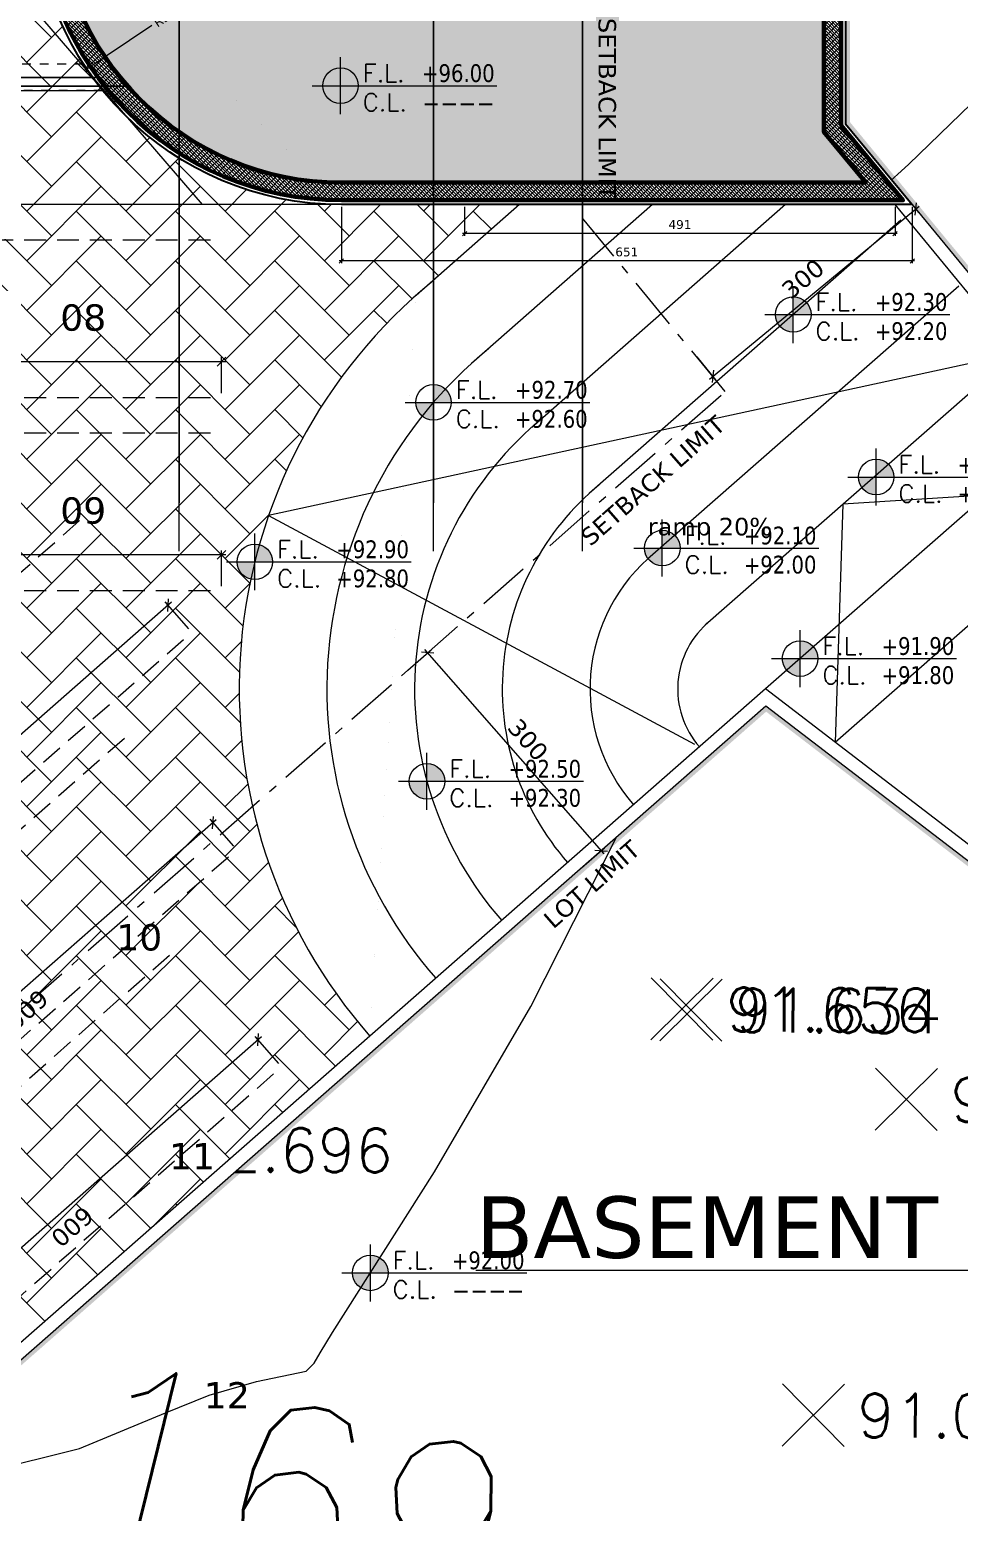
# Model space of a CAD drawing. Header units: inches. Extents: x -48 to 777, y -156 to 510.
# Drawn here: x 600.82 to 611.42, y 110.75 to 127.65 of the extents above; entities that cross this region are included whole.
import ezdxf
from ezdxf.enums import TextEntityAlignment as Align

# ---------------------------------------------------------------- set-up
doc = ezdxf.new("R2010")
doc.units = ezdxf.units.IN
doc.header["$MEASUREMENT"] = 0
doc.set_wipeout_variables(frame=1)
for name, pattern in [('ACAD_ISO10W100', [18, 12, -3, 0, -3]), ('HIDDEN', [0.375, 0.25, -0.125]), ('NUHA', [1.45, 0.75, -0.25, 0.2, -0.25])]:
    doc.linetypes.add(name, pattern=pattern)
doc.layers.get('Defpoints').update_dxf_attribs({"lineweight": 5})
for name, color, linetype, lineweight in [('A-ANNOTATION', 34, 'Continuous', 5), ('A-AXIS ST', 251, 'ACAD_ISO10W100', 5), ('A-DIM', 9, 'Continuous', 5), ('A-HIDDEN', 254, 'HIDDEN', 5), ('A-LEVELS', 139, 'Continuous', 20), ('A-LIMIT LOT', 235, 'ACAD_ISO10W100', 20), ('A-NOTES', 151, 'Continuous', 20), ('A-PILLARS', 1, 'Continuous', 60), ('A-SIGNS1', 20, 'Continuous', 15), ('A-SIGNS2', 30, 'Continuous', 15), ('A-TEXT', 50, 'Continuous', 15), ('C-STONE', 42, 'Continuous', 30), ('D-OTHERS', 77, 'Continuous', 20), ('D-STONE', 52, 'Continuous', 20), ('H-PILLARS', 61, 'Continuous', 5)]:
    doc.layers.add(name, color=color, linetype=linetype, lineweight=lineweight)
doc.layers.add('HH-DARK GREY', color=7, linetype='Continuous', lineweight=5, true_color=0x404040)
for name, color, linetype in [('pts pc', 7, 'Continuous'), ('Str-Axes', 8, 'Continuous'), ('str-basement2', 5, 'Continuous'), ('str-walls', 5, 'Continuous')]:
    doc.layers.add(name, color=color, linetype=linetype)
doc.styles.add('2mm', font='simplex.shx', dxfattribs={"height": 0.5})
doc.styles.add('5mm', font='simplex_.ttf', dxfattribs={"height": 5})
doc.styles.add('ROMAND', font='verdana.ttf')
doc.styles.add('ROMANS', font='romans__.ttf', dxfattribs={"height": 0.14})
doc.dimstyles.new('M-1.100', dxfattribs={"dimtxt": 0.2, "dimasz": 0.1, "dimexe": 0.05, "dimexo": 0.05, "dimgap": 0.1, "dimtad": 1, "dimlfac": 100, "dimrnd": 0.5, "dimzin": 9, "dimdsep": 46, "dimtxsty": 'ROMAND', "dimblk": 'OBLIQUE', "dimcen": 1, "dimdle": 0.05, "dimclrd": 256, "dimclre": 256, "dimclrt": 2, "dimadec": 0, "dimazin": 0, "dimtfac": 0.666667, "dimtmove": 2, "dimatfit": 3, "dimfxl": 0.04, "dimtolj": 1, "dimtzin": 5, "dimlwd": -1, "dimlwe": -1, "dimarcsym": 0})
doc.dimstyles.new('M-1.50', dxfattribs={"dimtxt": 0.1, "dimasz": 0.05, "dimexe": 0.025, "dimexo": 0.025, "dimgap": 0.05, "dimtad": 1, "dimlfac": 100, "dimrnd": 0.5, "dimzin": 9, "dimdsep": 46, "dimtxsty": 'ROMAND', "dimblk": 'OBLIQUE', "dimcen": 1, "dimdle": 0.025, "dimclrd": 256, "dimclre": 256, "dimclrt": 2, "dimadec": 0, "dimazin": 0, "dimtfac": 0.666667, "dimtmove": 2, "dimatfit": 3, "dimfxl": 0.04, "dimtolj": 1, "dimtzin": 5, "dimlwd": -1, "dimlwe": -1, "dimarcsym": 0})

# ---------------------------------------------------------------- blocks, each defined once
blk = doc.blocks.new('_Oblique')
at = {"color": 0, "linetype": 'ByBlock', "lineweight": -2}
blk.add_line((-0.5, -0.5), (0.5, 0.5), dxfattribs=at)
blk = doc.blocks.new('*D976')
at = {"layer": 'A-DIM', "transparency": 16777216}
for p, q in [((-315968.704, -27931.278), (-315968.488, -27931.541)), ((-315970.873, -27933.442), (-315968.481, -27931.47)), ((-315971.019, -27933.187), (-315970.803, -27933.449))]:
    blk.add_line(p, q, dxfattribs=at)
at = {"layer": 'Defpoints', "color": 0, "transparency": 16777216}
for p in [(-315968.736, -27931.24), (-315968.52, -27931.502), (-315971.051, -27933.148)]:
    blk.add_point(p, dxfattribs=at)
at = {"layer": 'A-DIM', "transparency": 16777216, "xscale": 0.1, "yscale": 0.1, "zscale": 0.1}
for p, rotation in [((-315968.52, -27931.502), 39.49825875317813), ((-315970.835, -27933.41), 219.4982587531782)]:
    blk.add_blockref('_Oblique', p, dxfattribs=dict(at, rotation=rotation))
at = {"layer": 'A-DIM', "color": 2, "transparency": 16777216, "insert": (-315969.807, -27932.299), "char_height": 0.2, "attachment_point": 5, "rotation": 39.4983, "style": 'ROMAND'}
blk.add_mtext('\\A1;300', dxfattribs=at)
blk = doc.blocks.new('*D977')
at = {"layer": 'A-DIM', "transparency": 16777216}
for p, q in [((-315974.311, -27936.757), (-315974.048, -27936.526)), ((-315972.075, -27938.852), (-315974.119, -27936.522)), ((-315972.333, -27939.012), (-315972.07, -27938.782))]:
    blk.add_line(p, q, dxfattribs=at)
at = {"layer": 'Defpoints', "color": 0, "transparency": 16777216}
for p in [(-315974.086, -27936.559), (-315974.349, -27936.79), (-315972.37, -27939.045)]:
    blk.add_point(p, dxfattribs=at)
at = {"layer": 'A-DIM', "transparency": 16777216, "xscale": 0.1, "yscale": 0.1, "zscale": 0.1}
for p, rotation in [((-315974.086, -27936.559), 131.2570004534691), ((-315972.108, -27938.815), 311.2570004534691)]:
    blk.add_blockref('_Oblique', p, dxfattribs=dict(at, rotation=rotation))
at = {"layer": 'A-DIM', "color": 2, "transparency": 16777216, "insert": (-315972.943, -27937.552), "char_height": 0.2, "attachment_point": 5, "rotation": 311.257, "style": 'ROMAND'}
blk.add_mtext('\\A1;300', dxfattribs=at)
blk = doc.blocks.new('GXFHGCGFCD')
at = {"layer": 'A-SIGNS1', "linetype": 'NUHA'}
h = blk.add_hatch(color=256, dxfattribs=at)
h.paths.add_polyline_path([(90.382, 61.33), (90.382, 61.17), (90.542, 61.17, 0.414214)])
h.paths.add_polyline_path([(90.382, 61.17), (90.222, 61.17, 0.414214), (90.382, 61.01)])
at = {"layer": 'A-SIGNS1'}
for p, q in [((90.382, 60.914), (90.382, 61.426)), ((90.126, 61.17), (91.79, 61.17))]:
    blk.add_line(p, q, dxfattribs=at)
blk.add_circle((90.382, 61.17), 0.16, dxfattribs=at)
blk = doc.blocks.new('DGXFHXFGDFD')
at = {"layer": 'A-SIGNS1'}
blk.add_blockref('GXFHGCGFCD', (0, 0), dxfattribs=at)
at = {"layer": 'A-SIGNS2', "linetype": 'NUHA', "style": 'ROMANS'}
for s, p in [('F.L.', (90.583, 61.203)), ('C.L.', (90.583, 60.941))]:
    blk.add_text(s, height=0.16, dxfattribs=at).set_placement(p)
at = {"layer": 'A-SIGNS2', "style": 'ROMANS', "width": 0.910135, "flags": 4}
for tag, p, p2 in [('NIV.FINI', (91.116, 61.203), (91.79, 61.203)), ('NIV.BETON', (91.116, 60.941), (91.79, 60.941))]:
    blk.add_attdef(tag, text='', height=0.16, dxfattribs=at).set_placement(p, p2, align=Align.FIT)
blk = doc.blocks.new('*D1113')
at = {"layer": 'A-DIM', "transparency": 16777216}
for p, q in [((604.377, 125.632), (604.377, 124.989)), ((610.886, 125.632), (610.886, 124.989)), ((610.911, 125.014), (604.352, 125.014))]:
    blk.add_line(p, q, dxfattribs=at)
at = {"layer": 'Defpoints', "color": 0, "transparency": 16777216}
for p in [(604.377, 125.657), (610.886, 125.657), (604.377, 125.014)]:
    blk.add_point(p, dxfattribs=at)
at = {"layer": 'A-DIM', "transparency": 16777216, "xscale": 0.05, "yscale": 0.05, "zscale": 0.05, "rotation": 180}
blk.add_blockref('_Oblique', (604.377, 125.014), dxfattribs=at)
at = {"layer": 'A-DIM', "transparency": 16777216, "xscale": 0.05, "yscale": 0.05, "zscale": 0.05}
blk.add_blockref('_Oblique', (610.886, 125.014), dxfattribs=at)
at = {"layer": 'A-DIM', "color": 2, "transparency": 16777216, "insert": (607.631, 125.116), "char_height": 0.1, "attachment_point": 5, "style": 'ROMAND'}
blk.add_mtext('\\A1;651', dxfattribs=at)
blk = doc.blocks.new('*D1114')
at = {"layer": 'A-DIM', "transparency": 16777216}
for p, q in [((604.398, 129.171), (602.575, 127.944)), ((601.452, 127.189), (602.214, 127.701))]:
    blk.add_line(p, q, dxfattribs=at)
at = {"layer": 'Defpoints', "color": 0, "transparency": 16777216}
for p in [(604.377, 129.157), (601.473, 127.203)]:
    blk.add_point(p, dxfattribs=at)
at = {"layer": 'A-DIM', "transparency": 16777216, "xscale": 0.05, "yscale": 0.05, "zscale": 0.05, "rotation": 213.9430443008612}
blk.add_blockref('_Oblique', (601.473, 127.203), dxfattribs=at)
at = {"layer": 'A-DIM', "color": 2, "transparency": 16777216, "insert": (602.401, 127.814), "char_height": 0.1, "attachment_point": 5, "rotation": 33.943, "style": 'ROMAND'}
blk.add_mtext('\\A1;R350', dxfattribs=at)
blk = doc.blocks.new('*D1142')
at = {"layer": 'A-DIM', "transparency": 16777216}
for p, q in [((605.782, 125.632), (605.782, 125.302)), ((610.691, 125.632), (610.691, 125.302)), ((610.716, 125.327), (605.757, 125.327))]:
    blk.add_line(p, q, dxfattribs=at)
at = {"layer": 'Defpoints', "color": 0, "transparency": 16777216}
for p in [(605.782, 125.657), (610.691, 125.657), (605.782, 125.327)]:
    blk.add_point(p, dxfattribs=at)
at = {"layer": 'A-DIM', "transparency": 16777216, "xscale": 0.05, "yscale": 0.05, "zscale": 0.05, "rotation": 180}
blk.add_blockref('_Oblique', (605.782, 125.327), dxfattribs=at)
at = {"layer": 'A-DIM', "transparency": 16777216, "xscale": 0.05, "yscale": 0.05, "zscale": 0.05}
blk.add_blockref('_Oblique', (610.691, 125.327), dxfattribs=at)
at = {"layer": 'A-DIM', "color": 2, "transparency": 16777216, "insert": (608.237, 125.429), "char_height": 0.1, "attachment_point": 5, "style": 'ROMAND'}
blk.add_mtext('\\A1;491', dxfattribs=at)
blk = doc.blocks.new('*D14')
at = {"layer": 'A-DIM', "transparency": 16777216}
for p, q in [((429.346, -26.916), (429.346, -27.325)), ((435.346, -26.916), (435.346, -27.325)), ((429.296, -27.275), (435.396, -27.275))]:
    blk.add_line(p, q, dxfattribs=at)
at = {"layer": 'Defpoints', "color": 0, "transparency": 16777216}
for p in [(429.346, -26.866), (435.346, -26.866), (435.346, -27.275)]:
    blk.add_point(p, dxfattribs=at)
at = {"layer": 'A-DIM', "transparency": 16777216, "xscale": 0.1, "yscale": 0.1, "zscale": 0.1, "rotation": 180}
blk.add_blockref('_Oblique', (429.346, -27.275), dxfattribs=at)
at = {"layer": 'A-DIM', "transparency": 16777216, "xscale": 0.1, "yscale": 0.1, "zscale": 0.1}
blk.add_blockref('_Oblique', (435.346, -27.275), dxfattribs=at)
at = {"layer": 'A-DIM', "color": 2, "transparency": 16777216, "insert": (432.346, -27.071), "char_height": 0.2, "attachment_point": 5, "style": 'ROMAND'}
blk.add_mtext('\\A1;600', dxfattribs=at)
blk = doc.blocks.new('*D15')
at = {"layer": 'A-DIM', "transparency": 16777216}
for p, q in [((435.346, -26.916), (435.346, -27.325)), ((440.546, -26.916), (440.546, -27.325)), ((435.296, -27.275), (440.596, -27.275))]:
    blk.add_line(p, q, dxfattribs=at)
at = {"layer": 'Defpoints', "color": 0, "transparency": 16777216}
for p in [(435.346, -26.866), (440.546, -26.866), (440.546, -27.275)]:
    blk.add_point(p, dxfattribs=at)
at = {"layer": 'A-DIM', "transparency": 16777216, "xscale": 0.1, "yscale": 0.1, "zscale": 0.1, "rotation": 180}
blk.add_blockref('_Oblique', (435.346, -27.275), dxfattribs=at)
at = {"layer": 'A-DIM', "transparency": 16777216, "xscale": 0.1, "yscale": 0.1, "zscale": 0.1}
blk.add_blockref('_Oblique', (440.546, -27.275), dxfattribs=at)
at = {"layer": 'A-DIM', "color": 2, "transparency": 16777216, "insert": (437.946, -27.071), "char_height": 0.2, "attachment_point": 5, "style": 'ROMAND'}
blk.add_mtext('\\A1;520', dxfattribs=at)
blk = doc.blocks.new('*D13')
at = {"layer": 'A-DIM', "transparency": 16777216}
for p, q in [((440.496, -26.866), (440.239, -26.866)), ((440.289, -26.816), (440.289, -28.716)), ((440.496, -28.666), (440.239, -28.666))]:
    blk.add_line(p, q, dxfattribs=at)
at = {"layer": 'Defpoints', "color": 0, "transparency": 16777216}
for p in [(440.546, -26.866), (440.289, -28.666), (440.546, -28.666)]:
    blk.add_point(p, dxfattribs=at)
at = {"layer": 'A-DIM', "transparency": 16777216, "xscale": 0.1, "yscale": 0.1, "zscale": 0.1}
for p, rotation in [((440.289, -26.866), 90), ((440.289, -28.666), 270)]:
    blk.add_blockref('_Oblique', p, dxfattribs=dict(at, rotation=rotation))
at = {"layer": 'A-DIM', "color": 2, "transparency": 16777216, "insert": (440.085, -27.766), "char_height": 0.2, "attachment_point": 5, "rotation": 90, "style": 'ROMAND'}
blk.add_mtext('\\A1;180', dxfattribs=at)
blk = doc.blocks.new('AXIS')
at = {"layer": 'A-AXIS ST', "ltscale": 0.1}
for p, q in [((647.01853, 296.91777), (647.01853, 336.01919)), ((649.91853, 296.91777), (649.91853, 336.01919)), ((651.61853, 296.91777), (651.61853, 336.01919))]:
    blk.add_line(p, q, dxfattribs=at)
blk = doc.blocks.new('LOT 688  TOPOGRAPHIC PLAN')
at = {"layer": 'A-LEVELS', "linetype": 'Continuous'}
for points in [[(-315979.422, -27941.34025), (-315978.16007, -27941.02691), (-315977.86481, -27940.90929), (-315977.5869, -27940.74803), (-315977.32815, -27940.54737), (-315977.0903, -27940.31185), (-315976.68434, -27939.75436), (-315976.38309, -27939.11183), (-315976.2006, -27938.42053), (-315976.15091, -27937.71672), (-315976.24021, -27937.03459), (-315976.38175, -27936.3835), (-315976.42612, -27936.06749), (-315976.42816, -27935.75665), (-315976.36937, -27935.45011), (-315976.25564, -27935.1462), (-315975.81241, -27933.92617), (-315975.57475, -27933.33589), (-315975.29753, -27932.79568), (-315974.98022, -27932.27156), (-315974.62455, -27931.72345), (-315974.23224, -27931.11128), (-315973.80859, -27930.42991), (-315973.37282, -27929.81165), (-315973.15746, -27929.57807), (-315972.94757, -27929.42253)], [(-315972.55489, -27929.42407), (-315972.37302, -27929.58589), (-315972.19768, -27929.82938), (-315971.85586, -27930.47382), (-315971.50802, -27931.18225), (-315971.32515, -27931.50573), (-315971.13273, -27931.77952), (-315970.92811, -27931.98198), (-315970.71011, -27932.10288), (-315970.47958, -27932.14851), (-315970.23757, -27932.12643), (-315969.98511, -27932.04419), (-315969.72324, -27931.90935), (-315969.17541, -27931.5121), (-315968.60238, -27930.99518), (-315967.41388, -27929.84415), (-315966.815, -27929.33098)], [(-315978.65945, -27933.32221), (-315978.53827, -27933.01962), (-315978.38904, -27932.6775), (-315978.06026, -27931.951), (-315977.9076, -27931.60478), (-315977.78068, -27931.29537), (-315977.69294, -27931.04184), (-315977.65785, -27930.86329), (-315977.68883, -27930.7788), (-315977.79679, -27930.80398), (-315977.97235, -27930.92681), (-315978.19645, -27931.12205), (-315978.71368, -27931.62849)], [(-315981.22525, -27946.41458), (-315980.17565, -27946.12034), (-315979.1134, -27945.89144), (-315978.05776, -27945.63019), (-315977.07657, -27945.22511), (-315976.57665, -27945.02288), (-315976.03899, -27944.8668), (-315975.47354, -27944.74929), (-315975.38202, -27944.65865), (-315975.31376, -27944.53917), (-315975.17107, -27944.30791), (-315974.00827, -27942.47472), (-315972.91078, -27940.59301), (-315971.93056, -27938.65337), (-315971.63, -27938.21688), (-315971.2575, -27937.83798), (-315970.82809, -27937.50509), (-315970.35676, -27937.20661), (-315968.34978, -27936.12749), (-315966.50385, -27934.95966)]]:
    blk.add_lwpolyline(points, dxfattribs=at)
at = {"layer": 'A-LIMIT LOT', "linetype": 'Continuous', "const_width": 0.1}
blk.add_lwpolyline([(-315996.80172, -27893.57917), (-315985.1164, -27950.2257), (-315970.22923, -27937.16678), (-315964.6636, -27941.43051), (-315964.08799, -27936.87852), (-315969.32038, -27930.53073), (-315969.32038, -27896.23659), (-315996.80172, -27893.57917)], dxfattribs=at)
at = {"layer": 'pts pc', "linetype": 'Continuous'}
for points in [[(-315975.23408, -27934.13774), (-315975.94486, -27934.84094)], [(-315975.23787, -27934.84473), (-315975.94107, -27934.13395)], [(-315973.01045, -27935.70469), (-315973.72123, -27936.40789)], [(-315973.01424, -27936.41168), (-315973.71744, -27935.7009)], [(-315970.83089, -27940.27044), (-315971.54167, -27940.97364)], [(-315970.83468, -27940.97743), (-315971.53788, -27940.26665)], [(-315970.72895, -27940.28098), (-315971.43973, -27940.98418)], [(-315970.73274, -27940.98797), (-315971.43594, -27940.27719)], [(-315968.27337, -27941.30016), (-315968.98415, -27942.00336)], [(-315968.27716, -27942.00715), (-315968.98036, -27941.29637)], [(-315976.98555, -27941.86847), (-315977.69633, -27942.57167)], [(-315976.98934, -27942.57546), (-315977.69254, -27941.86468)], [(-315969.33468, -27944.89852), (-315970.04546, -27945.60172)], [(-315969.33847, -27945.60551), (-315970.04167, -27944.89473)]]:
    blk.add_lwpolyline(points, dxfattribs=at)
at = {"layer": 'A-SIGNS1'}
ref = blk.add_blockref('DGXFHXFGDFD', (-316093.72857, -28009.6367), dxfattribs=dict(at, xscale=1.267200000000003, yscale=1.267200000000003, zscale=1.267200000000003))
ref.add_attrib('NIV.FINI', '+94.00', dxfattribs={"layer": 'A-SIGNS2', "height": 0.202752, "style": 'ROMAND', "width": 0.797031}).set_placement((-315978.26655, -27932.08009), (-315977.43858, -27932.08009), align=Align.FIT)
ref.add_attrib('NIV.BETON', '----', dxfattribs={"layer": 'A-SIGNS2', "height": 0.202752, "style": 'ROMAND', "width": 1.634557}).set_placement((-315978.26655, -27932.41186), (-315977.43858, -27932.41186), align=Align.FIT)
at = {"layer": 'A-NOTES', "linetype": 'Continuous', "style": '5mm'}
blk.add_text('169', height=2, rotation=346.245633, dxfattribs=at).set_placement((-315978.34743, -27946.49287))
at = {"layer": 'pts pc', "color": 1, "char_height": 0.5, "attachment_point": 1, "rotation": 359.692852, "style": '2mm'}
for s, insert, width in [('\\Fsimplex.shx;\\W1.0000000000;\\T1.0000000000;\\o\\l94.131', (-315978.51121, -27932.94066), 2.8809524), ('\\Fsimplex.shx;\\W1.0000000000;\\T1.0000000000;\\o\\l92.861', (-315975.08814, -27934.24203), 2.9761905), ('\\Fsimplex.shx;\\W1.0000000000;\\T1.0000000000;\\o\\l92.544', (-315972.8645, -27935.80897), 3.0714286), ('\\Fsimplex.shx;\\W1.0000000000;\\T1.0000000000;\\o\\l93.487', (-315978.6564, -27938.75896), 3.0714286), ('\\Fsimplex.shx;\\W1.0000000000;\\T1.0000000000;\\o\\l91.656', (-315970.68495, -27940.37472), 2.9761905), ('\\Fsimplex.shx;\\W1.0000000000;\\T1.0000000000;\\o\\l91.634', (-315970.583, -27940.38527), 2.9761905), ('\\Fsimplex.shx;\\W1.0000000000;\\T1.0000000000;\\o\\l91.128', (-315968.12743, -27941.40445), 2.8809524), ('\\Fsimplex.shx;\\W1.0000000000;\\T1.0000000000;\\o\\l92.696', (-315976.8396, -27941.97275), 3.0714286), ('\\Fsimplex.shx;\\W1.0000000000;\\T1.0000000000;\\o\\l91.087', (-315969.18874, -27945.00281), 2.9761905)]:
    blk.add_mtext(s, dxfattribs=dict(at, insert=insert, width=width))
at = {"linetype": 'Continuous'}
blk.add_wipeout([(-315996.80172, -27893.57917), (-315969.32038, -27896.23659), (-315969.32038, -27930.53073), (-315964.08799, -27936.87852), (-315964.6636, -27941.43051), (-315970.22923, -27937.16678), (-315985.1164, -27950.2257)], dxfattribs=at).dxf.layer = 'A-LIMIT LOT'
at = {"layer": 'A-HIDDEN', "linetype": 'ACAD_ISO10W100', "ltscale": 0.05}
blk.add_lwpolyline([(-315992.30527, -27900.52725), (-315983.21966, -27944.57125), (-315970.69258, -27933.58259), (-315972.32038, -27931.60779), (-315972.32038, -27902.3323)], close=True, dxfattribs=at)
at = {"layer": 'A-SIGNS1'}
ref = blk.add_blockref('DGXFHXFGDFD', (-316089.27196, -28021.14317), dxfattribs=dict(at, xscale=1.267200000000003, yscale=1.267200000000003, zscale=1.267200000000003))
ref.add_attrib('NIV.FINI', '+92.00', dxfattribs={"layer": 'A-SIGNS2', "height": 0.202752, "style": 'ROMAND', "width": 0.797031}).set_placement((-315973.80994, -27943.58655), (-315972.98197, -27943.58655), align=Align.FIT)
ref.add_attrib('NIV.BETON', '----', dxfattribs={"layer": 'A-SIGNS2', "height": 0.202752, "style": 'ROMAND', "width": 1.634557}).set_placement((-315973.80994, -27943.91832), (-315972.98197, -27943.91832), align=Align.FIT)
at = {"layer": 'A-TEXT', "char_height": 0.2, "width": 7.1807633, "attachment_point": 1, "style": 'ROMAND'}
for s, insert, rotation in [('SETBACK LIMIT', (-315971.93834, -27929.32373, 93), 270), ('SETBACK LIMIT', (-315972.36333, -27935.20444), 41.257), ('LOT LIMIT', (-315972.7864, -27939.5662), 41.257)]:
    blk.add_mtext(s, dxfattribs=dict(at, insert=insert, rotation=rotation))
at = {"layer": 'A-DIM'}
for p1, p2, distance, picture, middle in [((-315971.05075, -27933.14806), (-315968.73582, -27931.2399), -0.33995, '*D976', (-315969.80692, -27932.29876)), ((-315972.37035, -27939.04495), (-315974.34866, -27936.78967), -0.3493, '*D977', (-315972.94343, -27937.55234))]:
    dim = blk.add_aligned_dim(p1=p1, p2=p2, distance=distance, dimstyle='M-1.100', dxfattribs=at)
    dim.commit()
    dim.dimension.update_dxf_attribs({"geometry": picture, "text_midpoint": middle})
blk = doc.blocks.new('fdgsdhv')
blk.add_wipeout([(435.3458, -26.866), (435.3458, -28.666), (440.5458, -28.666), (440.5458, -26.866)])
blk.add_lwpolyline([(435.3458, -28.666), (440.5458, -28.666), (440.5458, -26.866), (435.3458, -26.866)], close=True)
blk.add_lwpolyline([(435.3458, -26.866), (440.5458, -27.766), (435.3458, -28.666)])
at = {"layer": 'A-HIDDEN'}
for p, q in [((435.3458, -26.866), (429.3458, -26.866)), ((435.3458, -28.666), (429.3458, -28.666))]:
    blk.add_line(p, q, dxfattribs=at)
at = {"layer": 'A-DIM'}
for base, p1, p2, picture, middle in [((435.3458, -27.27505), (429.3458, -26.866), (435.3458, -26.866), '*D14', (432.3458, -27.07095)), ((440.5458, -27.27505), (435.3458, -26.866), (440.5458, -26.866), '*D15', (437.9458, -27.07088))]:
    dim = blk.add_linear_dim(base=base, p1=p1, p2=p2, dimstyle='M-1.100', dxfattribs=at)
    dim.commit()
    dim.dimension.update_dxf_attribs({"geometry": picture, "text_midpoint": middle})
dim = blk.add_linear_dim(base=(440.28932, -28.666), p1=(440.5458, -26.866), p2=(440.5458, -28.666), angle=90, dimstyle='M-1.100', dxfattribs=at)
dim.commit()
dim.dimension.update_dxf_attribs({"geometry": '*D13', "text_midpoint": (440.08476, -27.766)})

msp = doc.modelspace()

# ---------------------------------------------------------------- block references
at = {"layer": 'A-TEXT'}
msp.add_blockref('LOT 688  TOPOGRAPHIC PLAN', (316579.44716, 28057.10823), dxfattribs=at)

# ---------------------------------------------------------------- next in the draw order: hatches: boundary and pattern name
at = {"layer": 'H-PILLARS'}
h = msp.add_hatch(dxfattribs=at)
h.set_pattern_fill('ANSI31', color=256, scale=0.2, angle=90)
h.set_pattern_definition([(135, (-143.491753, -175.210882), (-0.0176776695, -0.0176776695), [])])
edge = h.paths.add_edge_path()
edge.add_line((600.92678, 129.60688), (600.92678, 129.15688))
edge.add_arc((604.37678, 129.15688), 3.45, 180, 270)
edge.add_line((604.37678, 125.70688), (610.77962, 125.70688))
edge.add_line((610.77962, 125.70688), (610.07678, 126.55955))
edge.add_line((610.07678, 126.55955), (610.07678, 160.87647))
edge.add_line((610.07678, 160.87647), (609.87678, 160.89581))
edge.add_line((609.87678, 160.89581), (609.87678, 126.48774))
edge.add_line((609.87678, 126.48774), (610.35557, 125.90688))
edge.add_line((610.35557, 125.90688), (604.37678, 125.90688))
edge.add_arc((604.37678, 129.15688), 3.25, 180, 270, ccw=False)
edge.add_line((601.12678, 129.15688), (601.12678, 129.60688))
edge.add_line((601.12678, 129.60688), (600.92678, 129.60688))
at = {"layer": 'HH-DARK GREY'}
h = msp.add_hatch(dxfattribs=at)
h.set_pattern_fill('EARTH', color=256, scale=2)
h.set_pattern_definition([(0, (-242.49175, -174.7109), (0.5, 0.5), [0.5, -0.5]), (0, (-242.49175, -174.5234), (0.5, 0.5), [0.5, -0.5]), (0, (-242.49175, -174.3359), (0.5, 0.5), [0.5, -0.5]), (90, (-242.42925, -174.2734), (-0.5, 0.5), [0.5, -0.5]), (90, (-242.24175, -174.2734), (-0.5, 0.5), [0.5, -0.5]), (90, (-242.05425, -174.2734), (-0.5, 0.5), [0.5, -0.5])])
edge = h.paths.add_edge_path()
edge.add_line((589.47678, 155.05845), (589.47678, 148.30845))
edge.add_line((589.47678, 148.30845), (589.97678, 148.30845))
edge.add_line((589.97678, 148.30845), (589.97678, 143.05688))
edge.add_line((589.97678, 143.05688), (592.77678, 143.05688))
edge.add_line((592.77678, 143.05688), (592.77678, 129.60688))
edge.add_line((592.77678, 129.60688), (597.22678, 129.60688))
edge.add_line((597.22678, 129.60688), (597.22678, 125.90688))
edge.add_line((597.22678, 125.90688), (590.66159, 125.90688))
edge.add_line((590.66159, 125.90688), (582.9059, 163.50387))
edge.add_line((582.9059, 163.50387), (609.87678, 160.89581))
edge.add_line((609.87678, 160.89581), (609.87678, 126.48774))
edge.add_line((609.87678, 126.48774), (610.35557, 125.90688))
edge.add_line((610.35557, 125.90688), (604.37678, 125.90688))
edge.add_arc((604.37678, 129.15688), 3.25, 180, 270, ccw=False)
edge.add_line((601.12678, 129.15688), (601.12678, 129.60688))
edge.add_line((601.12678, 129.60688), (605.57678, 129.60688))
edge.add_line((605.57678, 129.60688), (605.57678, 143.05688))
edge.add_line((605.57678, 143.05688), (607.12678, 143.05688))
edge.add_line((607.12678, 143.05688), (607.12678, 147.60861))
edge.add_line((607.12678, 147.60861), (605.42678, 147.60861))
edge.add_line((605.42678, 147.60861), (605.4268, 154.90849))
edge.add_line((605.4268, 154.90849), (603.57164, 154.90845))
edge.add_line((603.57164, 154.90845), (603.57158, 155.05832))
edge.add_line((603.57158, 155.05832), (589.47678, 155.05853))
edge.add_line((589.47678, 155.05853), (589.47678, 154.98002))
edge.add_line((589.47678, 154.98002), (589.47678, 155.05845))
h = msp.add_hatch(dxfattribs=at)
h.set_pattern_fill('AR-HBONE', color=256, scale=0.1)
h.set_pattern_definition([(45, (594, -4e-14), (4e-17, 0.5656854), [1.2, -0.4]), (135, (594.28284, 0.28284), (4e-17, 0.5656854), [1.2, -0.4])])
edge = h.paths.add_edge_path()
edge.add_line((600.87678, 129.15688), (600.87678, 129.65688))
edge.add_line((600.87678, 129.65688), (597.47678, 129.65688))
edge.add_line((597.47678, 129.65688), (597.47678, 125.65688))
edge.add_line((597.47678, 125.65688), (590.61105, 125.65688))
edge.add_line((590.61105, 125.65688), (594.4256, 107.16525))
edge.add_line((594.4256, 107.16525), (604.70094, 116.17871))
edge.add_arc((609.21052, 120.135), 5.99904, 131.596573, 221.260764, ccw=False)
edge.add_line((605.22787, 124.62131), (606.40842, 125.65688))
edge.add_line((606.40842, 125.65688), (604.37678, 125.65688))
edge.add_arc((604.37678, 129.15688), 3.5, 179.999981, 270.000019, ccw=False)
at = {"layer": 'str-walls'}
h = msp.add_hatch(dxfattribs=at)
h.set_pattern_fill('ANSI31', color=8, scale=0.4)
h.set_pattern_definition([(45, (4e-09, -99), (-0.035355339, 0.035355339), [])])
edge = h.paths.add_edge_path()
edge.add_line((600.92678, 129.60688), (600.92678, 129.15688))
edge.add_arc((604.37678, 129.15688), 3.45, 180, 270)
edge.add_line((604.37678, 125.70688), (610.77962, 125.70688))
edge.add_line((610.77962, 125.70688), (610.07678, 126.55955))
edge.add_line((610.07678, 126.55955), (610.07678, 160.87647))
edge.add_line((610.07678, 160.87647), (609.87678, 160.89581))
edge.add_line((609.87678, 160.89581), (609.87678, 126.48774))
edge.add_line((609.87678, 126.48774), (610.35557, 125.90688))
edge.add_line((610.35557, 125.90688), (604.37678, 125.90688))
edge.add_arc((604.37678, 129.15688), 3.25, 180, 270, ccw=False)
edge.add_line((601.12678, 129.15688), (601.12678, 129.60688))
edge.add_line((601.12678, 129.60688), (600.92678, 129.60688))

# ---------------------------------------------------------------- next in the draw order: linework, layer by layer
at = {"layer": 'A-HIDDEN', "linetype": 'HIDDEN', "ltscale": 0.3}
for p, q in [((601.43739, 127.25688), (597.47678, 127.25688)), ((601.65465, 126.95688), (597.47678, 126.95688))]:
    msp.add_line(p, q, dxfattribs=at)
at = {"layer": 'A-PILLARS'}
for points in [[(609.87678, 160.89581), (609.87678, 126.48774), (610.35557, 125.90688), (604.37678, 125.90688, -0.41421356), (601.12678, 129.15688), (601.12678, 129.60688), (605.57678, 129.60688), (605.57678, 143.05688), (607.12678, 143.05688), (607.12678, 147.60861), (605.42678, 147.60861), (605.4268, 154.90849), (603.57164, 154.90845), (603.57158, 155.05832), (589.47678, 155.05853), (589.47678, 154.98002), (589.47678, 155.05845)], [(600.92678, 129.60688), (600.92678, 129.15688, 0.41421356), (604.37678, 125.70688), (610.77962, 125.70688), (610.07678, 126.55955), (610.07678, 160.87647), (609.87678, 160.89581), (609.87678, 126.48774), (610.35557, 125.90688), (604.37678, 125.90688, -0.41421356), (601.12678, 129.15688), (601.12678, 129.60688), (600.92678, 129.60688)]]:
    msp.add_lwpolyline(points, format="xyb", dxfattribs=at)
at = {"layer": 'A-SIGNS1'}
for p, q in [((599.17678, 129.85688), (602.78842, 125.65688)), ((604.37678, 125.65688), (597.47678, 125.65688)), ((606.40842, 125.65688), (605.22787, 124.62131)), ((607.92486, 125.65688), (605.8873, 123.86955)), ((609.4413, 125.65688), (606.54674, 123.1178)), ((610.75691, 125.48071), (607.20618, 122.36604)), ((611.41635, 124.72895), (607.86562, 121.61428)), ((612.07578, 123.97719), (608.52505, 120.86252)), ((612.71171, 123.2057), (609.2115, 120.13534)), ((613.33764, 122.44634), (610.00773, 119.52536)), ((613.33764, 122.44634), (610.00773, 119.52536))]:
    msp.add_line(p, q, dxfattribs=at)
for points in [[(612.05272, 123.95696), (603.54662, 122.11249), (608.40436, 119.50791)], [(613.33764, 122.44634), (610.09583, 122.24039), (610.00773, 119.52536)]]:
    msp.add_lwpolyline(points, dxfattribs=at)
for radius in [5, 4, 3, 2, 1]:
    msp.add_arc((609.2115, 120.13534), radius, 129.164697, 221.257, dxfattribs=at)
at = {"layer": 'C-STONE'}
msp.add_lwpolyline([(610.12678, 136.00688), (610.12678, 126.5775), (610.88563, 125.65688), (604.37678, 125.65688, -0.41421356), (600.87678, 129.15688), (600.87678, 129.85688), (600.92678, 129.85688)], format="xyb", dxfattribs=at)
at = {"layer": 'D-STONE'}
for points in [[(614.78356, 115.67771), (609.21793, 119.94145), (594.33076, 106.88253), (590.45789, 125.65688)], [(614.78356, 115.67771), (614.80534, 115.84998), (609.2115, 120.13534), (594.4256, 107.16525), (590.61105, 125.65688)], [(610.88563, 125.65688), (615.35917, 120.22971), (615.33331, 120.02525), (610.69124, 125.65688)]]:
    msp.add_lwpolyline(points, dxfattribs=at)
at = {"layer": 'HH-DARK GREY'}
msp.add_lwpolyline([(605.57678, 143.05688), (607.12678, 143.05688), (607.12678, 147.60861), (605.42678, 147.60861), (605.4268, 154.80845), (605.4268, 154.80845), (605.4268, 155.05845), (589.47678, 155.05845), (589.47678, 148.30845), (589.97678, 148.30845), (589.97678, 143.05688), (592.77678, 143.05688), (592.77678, 129.60688), (597.22678, 129.60688), (597.47678, 129.60688), (597.47678, 126.95688), (601.65465, 126.95688, -0.17158349), (600.87678, 129.15688), (600.87678, 129.60688), (601.12678, 129.60688), (605.57678, 129.60688)], format="xyb", close=True, dxfattribs=at)
at = {"layer": 'Str-Axes', "ltscale": 0.1}
for p, q in [((605.42678, 122.25688), (605.42678, 161.35831)), ((607.12678, 122.25688), (607.12678, 161.35831))]:
    msp.add_line(p, q, dxfattribs=at)
at = {"layer": 'str-basement2'}
for points in [[(601.12678, 129.20688), (601.12678, 129.85688), (597.22678, 129.85688), (597.22678, 127.00688), (601.9396, 127.00688, -0.18642956)], [(601.60189, 127.10688), (597.42678, 127.10688), (597.42678, 127.00688), (601.67863, 127.00688, -0.00913494)]]:
    msp.add_lwpolyline(points, format="xyb", close=True, dxfattribs=at)
at = {"layer": 'str-walls'}
msp.add_lwpolyline([(600.92678, 129.60688), (600.92678, 129.15688, 0.41421356), (604.37678, 125.70688), (610.77962, 125.70688), (610.07678, 126.55955), (610.07678, 160.87647), (609.87678, 160.89581), (609.87678, 126.48774), (610.35557, 125.90688), (604.37678, 125.90688, -0.41421356), (601.12678, 129.15688), (601.12678, 129.60688), (600.92678, 129.60688)], format="xyb", dxfattribs=at)

# ---------------------------------------------------------------- next in the draw order: block references
at = {"layer": 'A-DIM'}
msp.add_blockref('AXIS', (-44.49175, -175.21088), dxfattribs=at)
at = {"layer": 'A-SIGNS1'}
ref = msp.add_blockref('DGXFHXFGDFD', (489.83456, 49.49763), dxfattribs=dict(at, xscale=1.267200000000003, yscale=1.267200000000003, zscale=1.267200000000003))
ref.add_attrib('NIV.FINI', '+96.00', dxfattribs={"layer": 'A-SIGNS2', "height": 0.202752, "style": 'ROMAND', "width": 0.797031}).set_placement((605.29657, 127.05425), (606.12454, 127.05425), align=Align.FIT)
ref.add_attrib('NIV.BETON', '----', dxfattribs={"layer": 'A-SIGNS2', "height": 0.202752, "style": 'ROMAND', "width": 1.634557}).set_placement((605.29657, 126.72248), (606.12454, 126.72248), align=Align.FIT)
ref = msp.add_blockref('DGXFHXFGDFD', (494.99727, 46.88899), dxfattribs=dict(at, xscale=1.267200000000003, yscale=1.267200000000003, zscale=1.267200000000003))
ref.add_attrib('NIV.FINI', '+92.30', dxfattribs={"layer": 'A-SIGNS2', "height": 0.202752, "style": 'ROMAND', "width": 0.797031}).set_placement((610.45929, 124.4456), (611.28726, 124.4456), align=Align.FIT)
ref.add_attrib('NIV.BETON', '+92.20', dxfattribs={"layer": 'A-SIGNS2', "height": 0.202752, "style": 'ROMAND', "width": 0.797031}).set_placement((610.45929, 124.11383), (611.28726, 124.11383), align=Align.FIT)
ref = msp.add_blockref('DGXFHXFGDFD', (490.89488, 45.88797), dxfattribs=dict(at, xscale=1.267200000000003, yscale=1.267200000000003, zscale=1.267200000000003))
ref.add_attrib('NIV.FINI', '+92.70', dxfattribs={"layer": 'A-SIGNS2', "height": 0.202752, "style": 'ROMAND', "width": 0.797031}).set_placement((606.3569, 123.44459), (607.18486, 123.44459), align=Align.FIT)
ref.add_attrib('NIV.BETON', '+92.60', dxfattribs={"layer": 'A-SIGNS2', "height": 0.202752, "style": 'ROMAND', "width": 0.797031}).set_placement((606.3569, 123.11282), (607.18486, 123.11282), align=Align.FIT)
ref = msp.add_blockref('DGXFHXFGDFD', (495.94264, 45.03693), dxfattribs=dict(at, xscale=1.267200000000003, yscale=1.267200000000003, zscale=1.267200000000003))
ref.add_attrib('NIV.FINI', '+92.00', dxfattribs={"layer": 'A-SIGNS2', "height": 0.202752, "style": 'ROMAND', "width": 0.797031}).set_placement((611.40466, 122.59354), (612.23262, 122.59354), align=Align.FIT)
ref.add_attrib('NIV.BETON', '+91.90', dxfattribs={"layer": 'A-SIGNS2', "height": 0.202752, "style": 'ROMAND', "width": 0.797031}).set_placement((611.40466, 122.26177), (612.23262, 122.26177), align=Align.FIT)
ref = msp.add_blockref('DGXFHXFGDFD', (493.5039, 44.22701), dxfattribs=dict(at, xscale=1.267200000000003, yscale=1.267200000000003, zscale=1.267200000000003))
ref.add_attrib('NIV.FINI', '+92.10', dxfattribs={"layer": 'A-SIGNS2', "height": 0.202752, "style": 'ROMAND', "width": 0.797031}).set_placement((608.96592, 121.78363), (609.79389, 121.78363), align=Align.FIT)
ref.add_attrib('NIV.BETON', '+92.00', dxfattribs={"layer": 'A-SIGNS2', "height": 0.202752, "style": 'ROMAND', "width": 0.797031}).set_placement((608.96592, 121.45186), (609.79389, 121.45186), align=Align.FIT)
ref = msp.add_blockref('DGXFHXFGDFD', (495.07508, 42.96749), dxfattribs=dict(at, xscale=1.267200000000003, yscale=1.267200000000003, zscale=1.267200000000003))
ref.add_attrib('NIV.FINI', '+91.90', dxfattribs={"layer": 'A-SIGNS2', "height": 0.202752, "style": 'ROMAND', "width": 0.797031}).set_placement((610.5371, 120.5241), (611.36507, 120.5241), align=Align.FIT)
ref.add_attrib('NIV.BETON', '+91.80', dxfattribs={"layer": 'A-SIGNS2', "height": 0.202752, "style": 'ROMAND', "width": 0.797031}).set_placement((610.5371, 120.19234), (611.36507, 120.19234), align=Align.FIT)
ref = msp.add_blockref('DGXFHXFGDFD', (490.82048, 41.56833), dxfattribs=dict(at, xscale=1.267200000000003, yscale=1.267200000000003, zscale=1.267200000000003))
ref.add_attrib('NIV.FINI', '+92.50', dxfattribs={"layer": 'A-SIGNS2', "height": 0.202752, "style": 'ROMAND', "width": 0.797031}).set_placement((606.2825, 119.12494), (607.11047, 119.12494), align=Align.FIT)
ref.add_attrib('NIV.BETON', '+92.30', dxfattribs={"layer": 'A-SIGNS2', "height": 0.202752, "style": 'ROMAND', "width": 0.797031}).set_placement((606.2825, 118.79318), (607.11047, 118.79318), align=Align.FIT)

# ---------------------------------------------------------------- next in the draw order: texts
at = {"layer": 'A-TEXT', "style": 'ROMAND'}
for s, insert, char_height, width, attachment_point in [('ramp 20%', (609.28874, 121.82934), 0.2, 3.692324, 9), ('{\\LBASEMENT 2}', (605.90854, 114.35128), 0.7, 35.9038164, 1)]:
    msp.add_mtext(s, dxfattribs=dict(at, insert=insert, char_height=char_height, width=width, attachment_point=attachment_point))

# ---------------------------------------------------------------- next in the draw order: dimensions: what is measured, and where the dimension line sits
at = {"layer": 'A-DIM'}
dim = msp.add_radius_dim(center=(604.37678, 129.15688), mpoint=(601.4732, 127.20259), dimstyle='M-1.50', dxfattribs=at)
dim.commit()
dim.dimension.update_dxf_attribs({"geometry": '*D1114', "text_midpoint": (602.40056, 127.81424), "dimtype": 164})
for base, p1, p2, picture, middle in [((604.376778, 125.013879), (610.885627, 125.656884), (604.376778, 125.656884), '*D1113', (607.631202, 125.11586)), ((605.78185, 125.32685), (610.69124, 125.65688), (605.78185, 125.65688), '*D1142', (608.23654, 125.42883))]:
    dim = msp.add_linear_dim(base=base, p1=p1, p2=p2, dimstyle='M-1.50', dxfattribs=at)
    dim.commit()
    dim.dimension.update_dxf_attribs({"geometry": picture, "text_midpoint": middle})

# ---------------------------------------------------------------- next in the draw order: block references
at = {"layer": 'D-OTHERS'}
for p, rotation in [((1032.35566, 96.59088), 180), ((1032.35566, 94.39088), 180), ((943.66396, 381.23562), 221.2570004541207)]:
    msp.add_blockref('fdgsdhv', p, dxfattribs=dict(at, rotation=rotation))

# ---------------------------------------------------------------- next in the draw order: block references
at = {"layer": 'A-SIGNS1'}
ref = msp.add_blockref('DGXFHXFGDFD', (488.85725, 44.06982), dxfattribs=dict(at, xscale=1.267200000000003, yscale=1.267200000000003, zscale=1.267200000000003))
ref.add_attrib('NIV.FINI', '+92.90', dxfattribs={"layer": 'A-SIGNS2', "height": 0.202752, "style": 'ROMAND', "width": 0.797031}).set_placement((604.31927, 121.62643), (605.14724, 121.62643), align=Align.FIT)
ref.add_attrib('NIV.BETON', '+92.80', dxfattribs={"layer": 'A-SIGNS2', "height": 0.202752, "style": 'ROMAND', "width": 0.797031}).set_placement((604.31927, 121.29467), (605.14724, 121.29467), align=Align.FIT)
at = {"layer": 'D-OTHERS', "rotation": 221.2570004541207}
msp.add_blockref('fdgsdhv', (943.15278, 383.71368), dxfattribs=at)

# ---------------------------------------------------------------- next in the draw order: texts
at = {"layer": 'A-ANNOTATION', "insert": (601.69498, 124.21391), "char_height": 0.3, "width": 5.538486, "attachment_point": 9, "style": 'ROMAND'}
msp.add_mtext('\\pt0;08', dxfattribs=at)

# ---------------------------------------------------------------- next in the draw order: linework, layer by layer
at = {"layer": 'Str-Axes', "ltscale": 0.1}
msp.add_line((602.52678, 122.25688), (602.52678, 161.35831), dxfattribs=at)

# ---------------------------------------------------------------- next in the draw order: block references
at = {"layer": 'D-OTHERS', "rotation": 221.2570004541207}
msp.add_blockref('fdgsdhv', (944.17818, 378.76021), dxfattribs=at)

# ---------------------------------------------------------------- next in the draw order: texts
at = {"layer": 'A-ANNOTATION', "insert": (601.69498, 122.01391), "char_height": 0.3, "width": 5.538486, "attachment_point": 9, "style": 'ROMAND'}
msp.add_mtext('\\pt0;09', dxfattribs=at)

# ---------------------------------------------------------------- next in the draw order: linework, layer by layer
at = {"layer": 'A-SIGNS1'}
msp.add_arc((609.2115, 120.13534), 6, 129.164697, 221.257, dxfattribs=at)

# ---------------------------------------------------------------- next in the draw order: texts
at = {"layer": 'A-ANNOTATION', "char_height": 0.3, "width": 5.538486, "attachment_point": 9, "style": 'ROMAND'}
for s, insert in [('\\pt0;10', (602.33417, 117.14905)), ('\\pt0;11', (602.93645, 114.65925)), ('\\pt0;12', (603.33211, 111.93443))]:
    msp.add_mtext(s, dxfattribs=dict(at, insert=insert))

doc.saveas('drawing.dxf')
